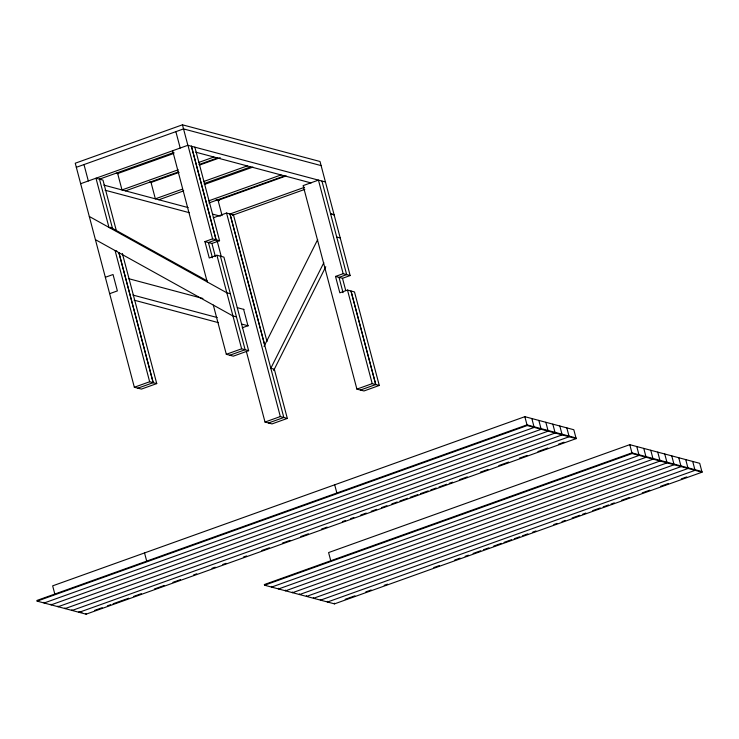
<?xml version="1.0" encoding="UTF-8"?>
<svg xmlns="http://www.w3.org/2000/svg" width="739" height="739" viewBox="0 0 739 739"><rect width="100%" height="100%" fill="white"/><g stroke="black" fill="none" stroke-linecap="round" stroke-linejoin="round"><path stroke-width="1.11" d="M264.035 346.425L317.705 239.528M270.677 368.576L323.821 262.714M273.652 370.535L325.779 266.724M350.157 275.555L343.164 273.689L318.444 180.122L303.129 185.609L356.9 389.12L363.985 390.959L379.292 385.472L354.489 291.942L347.496 290.076L339.838 292.82L335.506 276.432L342.499 278.298L350.157 275.555L320.024 161.499L182.45 124.808L75.249 163.217L134.341 387.245L141.426 389.083L156.742 383.596L122.369 253.477M76.329 167.31L183.531 128.909L321.105 165.601M80.662 183.706L187.946 145.26L212.583 238.854L219.575 240.72L194.856 147.163M99.386 179.18L173.97 152.456M173.877 153.416L117.667 173.554L122 189.941L178.21 169.804M198.745 162.441L213.885 157.019M125.491 190.874L178.459 171.901M199.003 164.538L217.377 157.952M179.134 172.381L151.024 182.45L155.356 198.837L182.385 189.156M199.678 165.019L220.213 157.666M204.001 181.415L247.242 165.924M158.857 199.77L183.715 190.865M204.26 183.503L250.743 166.857M204.297 184.501L252.941 167.069M208.629 200.888L281.051 174.94M208.878 202.985L284.552 175.873M286.169 175.928L218.07 200.334L222.106 215.631M213.285 217.802L226.559 213.044L233.469 214.938L267.019 341.584M268.506 422.976L283.822 417.489L230.051 213.977L304.551 187.29M232.379 215.326L304.81 189.378M105.381 277.264L113.039 274.52L117.372 290.907L109.714 293.651M213.312 305.087L226.319 354.295L233.312 356.161L248.627 350.674L223.908 257.117L216.915 255.251L209.257 257.994L204.925 241.598L212.583 238.854M191.447 146.193L216.084 239.787L208.426 242.531L212.462 257.828M204.925 241.598L211.917 243.464L219.575 240.72M335.506 276.432L343.164 273.689M242.207 327.793L247.953 325.742L243.621 309.345M134.341 387.245L149.657 381.758L156.742 383.596M226.319 354.295L241.635 348.808L248.627 350.674M137.842 388.178L153.241 382.663L118.868 252.544M229.82 355.228L245.126 349.741L220.407 256.184M246.475 351.875L265.015 422.043L280.33 416.556L287.323 418.422L274.317 369.214L270.825 368.281M356.9 389.12L372.216 383.633L379.292 385.472M360.392 390.053L375.8 384.539L350.988 291.009L375.708 384.566M287.323 418.422L272.007 423.909L265.015 422.043M575.977 437.931L527.009 424.87L36.95 600.447L37.135 601.13L86.094 614.192L576.161 438.615L573.815 429.738L524.847 416.676L52.654 585.851L54.815 594.045M37.135 601.13L527.193 425.553L576.161 438.615M94.61 610.396L102.213 607.67M107.404 605.832L110.619 604.687M113.085 603.772L122.859 600.271M123.45 600.086L128.789 598.174M133.731 596.382L141.334 593.657M154.377 588.983L164.243 585.473M172.908 582.36L180.501 579.644M193.507 574.979L196.75 573.797M211.964 568.346L215.225 567.183M222.772 564.485L226.023 563.321M243.362 557.104L246.614 555.94M261.791 550.5L269.375 547.784M282.381 543.119L289.965 540.403M300.801 536.523L308.385 533.807M321.382 529.152L327.146 527.083M342.36 521.632L345.621 520.468M350.637 518.667L353.879 517.503M360.826 515.018L366.267 513.069M371.218 511.296L376.631 509.356M381.472 507.619L386.913 505.67M391.799 503.915L397.222 501.975M399.947 500.996L407.549 498.271M410.219 497.319L417.803 494.603M420.593 493.606L428.195 490.881M430.8 489.948L436.222 487.999M439.068 486.983L446.67 484.257M449.22 483.343L452.471 482.179M459.713 479.583L467.316 476.858M480.359 472.193L487.962 469.468M498.825 465.57L508.608 462.069M519.471 458.171L527.083 455.446M537.946 451.557L547.811 448.019M558.592 444.157L564.06 442.199M701.865 471.51L631.937 452.859L264.396 584.54L264.571 585.223L334.508 603.874L702.05 472.193L699.704 463.316L629.776 444.666L328.596 552.569L330.758 560.762M264.571 585.223L632.122 453.543L702.05 472.193M320.514 600.142L688.083 468.471L685.718 459.584M345.168 599.311L354.923 595.81M365.768 591.93L371.19 589.981M384.197 585.325L387.448 584.161M433.775 567.561L439.493 565.511M454.67 560.079L460.092 558.13M465.127 556.328L468.369 555.165M473.099 553.474L480.692 550.749M483.5 549.742L488.913 547.811M493.698 546.093L501.291 543.368M504.044 542.389L511.61 539.673M514.298 538.713L519.72 536.763M522.418 535.803L527.822 533.863M532.736 532.108L535.987 530.944M553.77 524.57L557.012 523.406M562.01 521.614L565.261 520.45M572.143 517.984L579.718 515.277M582.609 514.242L585.861 513.069M592.687 510.631L600.253 507.915M603.209 506.862L608.631 504.913M611.061 504.044L614.303 502.88M621.638 500.257L629.231 497.532M642.237 492.876L649.83 490.151M660.666 486.271L668.361 483.518M681.266 478.89L686.734 476.932M325.437 181.988L187.863 145.297L182.45 124.808M195.743 152.179L311.128 182.958M334.102 214.772L330.601 213.839L334.111 214.809M116.162 173.148L118.379 173.739M149.444 182.025L151.671 182.625M216.019 199.789L219.344 200.675M336.725 237.016L340.236 237.995M103.848 185.101L188.168 207.594M212.583 214.107L220.351 216.176M105.067 190.209L189.387 212.703M112.476 228.36L108.975 227.427L95.978 178.219L102.97 180.085L116.485 231.242M116.854 251.075L115.099 250.604L149.657 381.758M230.337 293.743L226.836 292.81L89.327 216.481M128.568 278.658L202.911 298.491M237.302 307.664L243.953 309.438M236.462 316.92L232.961 315.987L95.451 239.667M132.9 295.055L217.22 317.539M241.635 324.051L248.286 325.825M134.119 300.163L218.439 322.657M264.396 584.54L266.391 585.076M81.918 612.446L78.925 611.643L79.101 612.326L569.159 436.749L566.822 427.872M110.508 227.27L207.253 280.931M229.968 214.005L264.701 345.104M692.711 461.45L695.057 470.327L327.506 602.008L327.331 601.324M678.744 457.727L681.09 466.605L313.539 598.285L313.364 597.602M671.751 455.861L674.097 464.739L306.546 596.419L306.371 595.736M664.749 453.995L667.095 462.873L299.554 594.553L299.369 593.87M657.756 452.129L660.103 461.007L292.561 592.687L292.376 592.004M650.763 450.263L653.11 459.141L285.559 590.821L285.383 590.138M643.771 448.397L646.108 457.275L278.566 588.955L278.381 588.272M636.769 446.532L639.115 455.409L271.573 587.089L271.389 586.406M629.776 444.666L632.122 453.543M559.82 426.006L562.167 434.883L72.108 610.46L71.923 609.777M552.827 424.14L555.174 433.017L65.115 608.594L64.93 607.911M545.835 422.274L548.181 431.151L58.113 606.728L57.938 606.045M538.833 420.408L541.179 429.285L51.12 604.862L50.945 604.179M531.84 418.542L534.186 427.419L44.128 602.996L43.943 602.313M524.847 416.676L527.193 425.553M321.936 181.055L346.656 274.622L339.007 277.365L343.044 292.662M347.496 290.076L372.216 383.633M342.499 278.298L345.676 290.316M334.693 484.802L336.855 492.996M334.324 603.19L334.508 603.874M226.559 213.044L280.33 416.556M320.329 599.458L320.541 600.151M217.127 240.812L221.247 256.405M191.364 146.23L216.084 239.787M216.915 255.251L241.635 348.808M211.917 243.464L215.382 256.581M175.873 131.653L180.205 148.04M172.64 150.747L207.197 281.901M99.479 179.152L112.697 229.192M118.896 252.646L153.158 382.691M83.987 164.566L88.32 180.963M144.539 552.929L146.701 561.123M85.918 613.509L86.094 614.192"/></g></svg>
